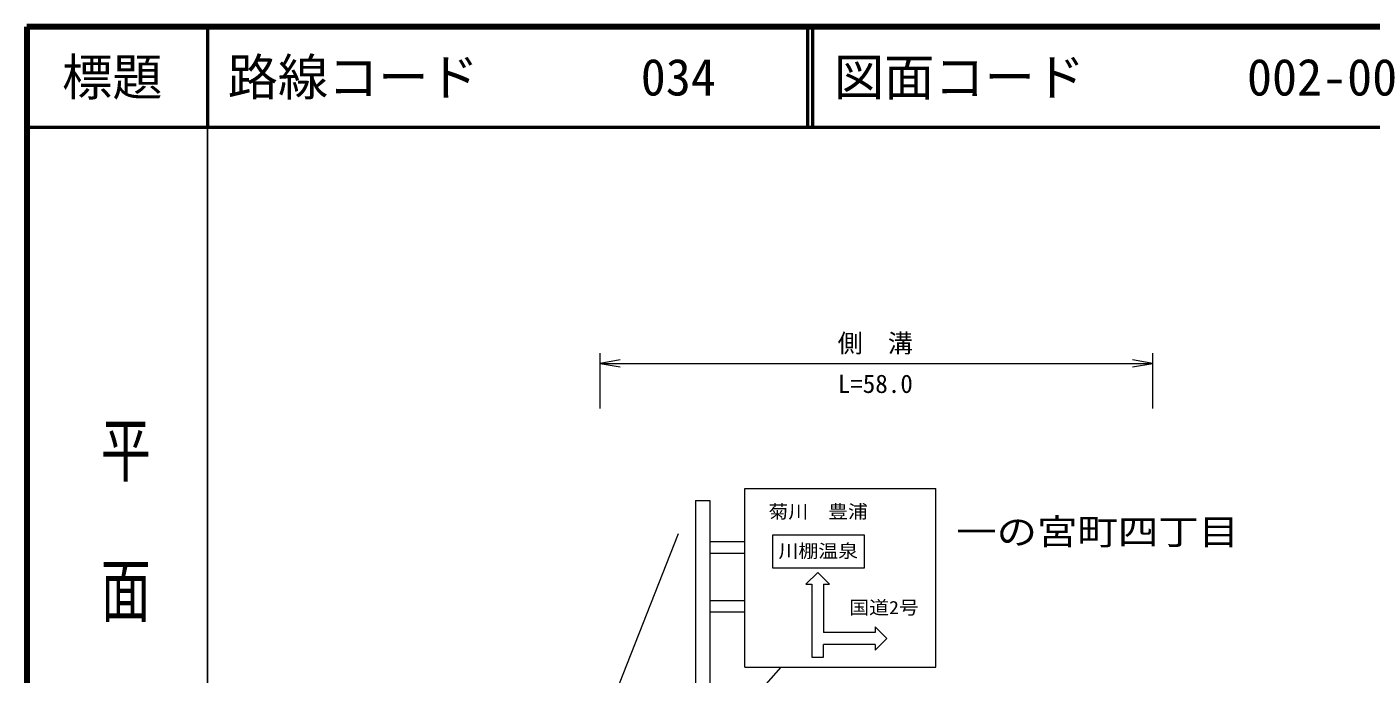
# Model space of a CAD drawing. Units: millimetres at full size, sheet at 1:1000; details may follow other scales. Extents: x 40000 to 680000, y 20000 to 380000.
# Drawn here: x 40000 to 173886, y 315556 to 380000 of the extents above; entities that cross this region are included whole.
import ezdxf
from ezdxf.enums import TextEntityAlignment as Align

# ---------------------------------------------------------------- set-up
doc = ezdxf.new("R2010")
doc.units = ezdxf.units.MM
doc.header["$LTSCALE"] = 1000
doc.layers.add('M-BMK-HTXT', color=7, linetype='Continuous')
doc.layers.add('M-TTL-TXT', color=7, linetype='Continuous')
for name, color, linetype, lineweight in [('M-BMK-OTRS', 5, 'Continuous', 13), ('M-STR-HTXT', 7, 'Continuous', 13), ('M-STR-STRC', 7, 'Continuous', 13), ('M-TTL', 2, 'Continuous', 140), ('M-TTL-BAND', 7, 'Continuous', 25), ('M-TTL-LINE', 7, 'Continuous', 50)]:
    doc.layers.add(name, color=color, linetype=linetype, lineweight=lineweight)
doc.styles.add('@ＭＳ ゴシック', font='')
doc.styles.add('ＭＳ ゴシック', font='')
doc.styles.get('@ＭＳ ゴシック').set_extended_font_data('@MS Gothic')
doc.styles.get('ＭＳ ゴシック').set_extended_font_data('MS Gothic')

# ---------------------------------------------------------------- blocks, each defined once
blk = doc.blocks.new('open_arrow')
at = {"color": 0, "linetype": 'Continuous', "lineweight": -2}
blk.add_lwpolyline([(7.5, 1.25), (0, 0), (7.5, -1.25)], dxfattribs=at)

msp = doc.modelspace()

# ---------------------------------------------------------------- linework, layer by layer
at = {"layer": 'M-BMK-OTRS'}
msp.add_line((92993, 299313), (104903, 329571), dxfattribs=at)
at = {"layer": 'M-STR-HTXT'}
for p, q in [((97091, 342000), (97091, 347500)), ((152133, 342000), (152133, 347500)), ((97091, 346500), (152133, 346500))]:
    msp.add_line(p, q, dxfattribs=at)
at = {"layer": 'M-STR-STRC'}
for p, q in [((111517, 316258), (111517, 334049)), ((111517, 334049), (130521, 334049)), ((130521, 316258), (130521, 334049)), ((106603, 332843), (108007, 332843)), ((106603, 332843), (106603, 314468)), ((108007, 332843), (108007, 314552)), ((123423, 329377), (114270, 329377)), ((114270, 329377), (114270, 326133)), ((123423, 326133), (123423, 329377)), ((108007, 328748), (111517, 328748)), ((111517, 327578), (108007, 327578)), ((114270, 326133), (123423, 326133)), ((118763, 325675), (117593, 324505)), ((119933, 324505), (118763, 325675)), ((117593, 324505), (118178, 324505)), ((118178, 324505), (118178, 317244)), ((119348, 324505), (119348, 319688)), ((119348, 324505), (119933, 324505)), ((108007, 322898), (111517, 322898)), ((111517, 321728), (108007, 321728)), ((125660, 319103), (124490, 320273)), ((124490, 320273), (124490, 319688)), ((124490, 319688), (119348, 319688)), ((124490, 317933), (125660, 319103)), ((119348, 317245), (119348, 318518)), ((124490, 318518), (119348, 318518)), ((124490, 318518), (124490, 317933)), ((104901, 304709), (115113, 316258)), ((111517, 316258), (130521, 316258)), ((118187, 317244), (119348, 317245))]:
    msp.add_line(p, q, dxfattribs=at)
at = {"layer": 'M-TTL'}
for p, q in [((40000, 380000), (40000, 20000)), ((680000, 380000), (40000, 380000))]:
    msp.add_line(p, q, dxfattribs=at)
at = {"layer": 'M-TTL-BAND'}
msp.add_line((58000, 370000), (58000, 20000), dxfattribs=at)
at = {"layer": 'M-TTL-LINE'}
for p, q in [((58000, 380000), (58000, 370000)), ((117750, 380000), (117750, 370000)), ((118250, 380000), (118250, 370000)), ((40000, 370000), (680000, 370000))]:
    msp.add_line(p, q, dxfattribs=at)

# ---------------------------------------------------------------- block references
at = {"layer": 'M-STR-HTXT', "xscale": 267, "yscale": 267}
msp.add_blockref('open_arrow', (97091, 346500), dxfattribs=at)
at = {"layer": 'M-STR-HTXT', "xscale": 267, "yscale": 267, "rotation": 180}
msp.add_blockref('open_arrow', (152133, 346500), dxfattribs=at)

# ---------------------------------------------------------------- texts
at = {"layer": 'M-BMK-HTXT', "style": 'ＭＳ ゴシック', "width": 1.15}
msp.add_text('一の宮町四丁目', height=2566, dxfattribs=at).set_placement((132559, 327676), align=Align.BOTTOM_LEFT)
at = {"layer": 'M-STR-HTXT', "style": 'ＭＳ ゴシック'}
msp.add_text('側\u3000溝', height=1833, dxfattribs=at).set_placement((124500, 348500), align=Align.MIDDLE_CENTER)
msp.add_text('L=58.0', height=1833, dxfattribs=at).set_placement((124500, 343000), align=Align.BOTTOM_CENTER)
at = {"layer": 'M-STR-STRC', "style": 'ＭＳ ゴシック', "width": 1.1}
for s, p in [('菊川\u3000豊浦', (113863, 330687)), ('川棚温泉', (114863, 326763)), ('国道2号', (121908, 321129))]:
    msp.add_text(s, height=1320, dxfattribs=at).set_placement(p, align=Align.BOTTOM_LEFT)
at = {"layer": 'M-TTL-BAND', "style": '@ＭＳ ゴシック', "width": 1.4}
msp.add_text('平  面  図', height=3666, rotation=270, dxfattribs=at).set_placement((49777, 306475), align=Align.MIDDLE_RIGHT)
at = {"layer": 'M-TTL-TXT', "style": 'ＭＳ ゴシック'}
msp.add_text('標題', height=3666, dxfattribs=at).set_placement((48500, 375000), align=Align.MIDDLE_CENTER)
for s, p in [('路線コード', (60000, 375000)), ('034', (101142, 375000)), ('図面コード', (120380, 375000)), ('002-00', (161521, 375000))]:
    msp.add_text(s, height=3666, dxfattribs=at).set_placement(p, align=Align.MIDDLE_LEFT)

doc.saveas('drawing.dxf')
